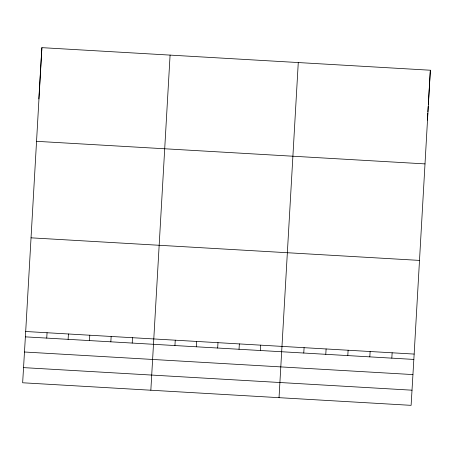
<?xml version="1.0" encoding="UTF-8"?>
<svg xmlns="http://www.w3.org/2000/svg" width="453" height="453" viewBox="0 0 453 453"><rect width="100%" height="100%" fill="white"/><g stroke="black" fill="none" stroke-linecap="round" stroke-linejoin="round"><path stroke-width="0.68" d="M25.696 331.5L41.891 47.656L430.35 70.226L414.155 354.076L411.109 405.344L22.65 382.774L25.696 331.5L414.155 354.076M170.085 55.102L150.843 390.226M298.272 62.548L279.031 397.672M38.845 98.924L41.891 47.656M46.744 338.097L47.061 332.745M68.109 339.337L68.426 333.986M89.473 340.577L89.79 335.226M110.838 341.822L111.155 336.466M132.202 343.063L132.519 337.712M174.932 345.543L175.254 340.192M196.302 346.783L196.619 341.432M217.666 348.029L217.984 342.678M239.031 349.269L239.348 343.918M260.396 350.509L260.713 345.158M303.77 353.029L304.088 347.678M325.786 354.308L326.103 348.957M347.796 355.588L348.114 350.237M369.812 356.868L370.129 351.517M391.822 358.147L392.139 352.796M427.383 120.119L427.796 113.233M427.875 111.857L428.204 106.342M428.323 104.309L430.35 70.226M36.546 141.325L425.005 163.895M31.042 237.831L419.501 260.401M25.379 336.856L413.832 359.427M24.479 352.009L412.932 374.58M23.55 367.621L412.009 390.192"/></g></svg>
